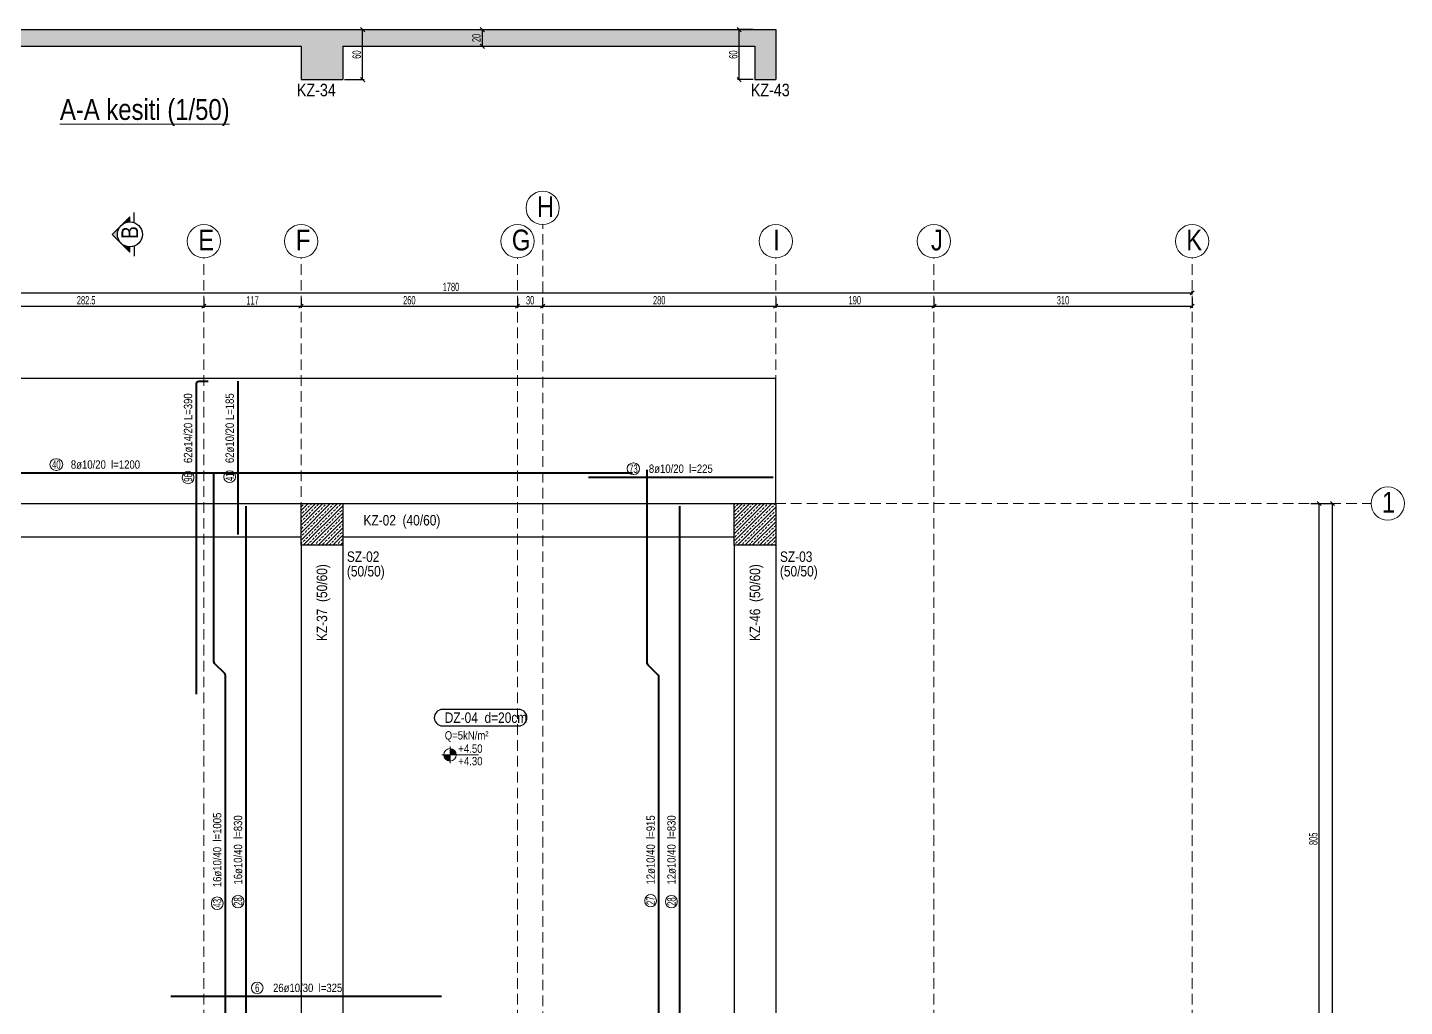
# Model space of a CAD drawing. Header units: millimetres. Extents: x 1615 to 4310, y 554 to 6583.
# Drawn here: x 2653 to 4307, y 5375 to 6550 of the extents above; entities that cross this region are included whole.
import ezdxf
from ezdxf.enums import TextEntityAlignment as Align

# ---------------------------------------------------------------- set-up
doc = ezdxf.new("R2010")
doc.units = ezdxf.units.MM
doc.linetypes.add('DASHED', pattern=[19.05, 12.7, -6.35])
for name, color, linetype, lineweight in [('AKS BALONU (BEYKENT)', 7, 'Continuous', 20), ('AKS CIZGISI (BEYKENT)', 252, 'DASHED', 20), ('AKS NO (BEYKENT)', 3, 'Continuous', 20), ('AKS OLCU (BEYKENT)', 200, 'Continuous', 20), ('DONATI (BEYKENT)', 4, 'Continuous', 40), ('DONATI YAZISI (BEYKENT)', 3, 'Continuous', 20), ('DOSEME ISMI (BEYKENT)', 9, 'Continuous', 20), ('DOSEME PAFTA (BEYKENT)', 3, 'Continuous', 20), ('DOSEME SINIRI (BEYKENT)', 2, 'Continuous', 30), ('KESIT (BEYKENT)', 151, 'Continuous', 25), ('KESIT ISMI (BEYKENT)', 6, 'Continuous', 20), ('KIRIS (BEYKENT)', 2, 'Continuous', 30), ('KIRIS ISMI (BEYKENT)', 40, 'Continuous', 20), ('KOLON (BEYKENT)', 3, 'Continuous', 30), ('KOLON ISMI (BEYKENT)', 91, 'Continuous', 20), ('KOT CIZGI (BEYKENT)', 120, 'Continuous', 20), ('KOT YAZI (BEYKENT)', 7, 'Continuous', 20), ('OLCU (BEYKENT)', 14, 'Continuous', 20), ('POZ BALON (BEYKENT)', 14, 'Continuous', 20), ('POZ NO (BEYKENT)', 2, 'Continuous', 20), ('TARAMA (BEYKENT)', 252, 'Continuous', 20), ('YAZI (BEYKENT)', 140, 'Continuous', 20)]:
    doc.layers.add(name, color=color, linetype=linetype, lineweight=lineweight)
doc.styles.add('DONATI YAZISI (BEYKENT)', font='')
doc.styles.add('DSMOLC-50', font='Bahnschrift Light Condensed', dxfattribs={"width": 0.75, "height": 10})
doc.styles.add('KOT (BEYKENT)', font='')
doc.styles.add('OLC-50', font='Bahnschrift Light Condensed', dxfattribs={"width": 0.75, "height": 10})
doc.styles.add('YAZI (BEYKENT)', font='')
doc.styles.get('DONATI YAZISI (BEYKENT)').set_extended_font_data('Bahnschrift Light Condensed')
doc.styles.get('KOT (BEYKENT)').set_extended_font_data('Bahnschrift Light Condensed')
doc.styles.get('YAZI (BEYKENT)').set_extended_font_data('Bahnschrift Light Condensed')
doc.dimstyles.new('DSMOLC-50', dxfattribs={"dimtxt": 10, "dimasz": 5, "dimexe": 2, "dimexo": 2, "dimgap": 2, "dimtad": 1, "dimdec": 1, "dimrnd": 0.5, "dimzin": 12, "dimdsep": 46, "dimtxsty": 'DSMOLC-50', "dimblk": 'OBLIQUE', "dimblk1": 'OBLIQUE', "dimblk2": 'OBLIQUE', "dimcen": 0, "dimclrt": 7, "dimadec": 0, "dimazin": 0, "dimtfac": 1, "dimtdec": 4, "dimtix": 1, "dimtmove": 2, "dimatfit": 3, "dimfxl": 1, "dimtzin": 0, "dimarcsym": 0})
pattern_1 = [(45, (710.462, 2753.136), (-4.419417, 4.419417), []), (45, (714.881, 2753.136), (-4.419417, 4.419417), [3.125, -1.5625])]

# ---------------------------------------------------------------- blocks, each defined once
blk = doc.blocks.new('_Oblique')
at = {"color": 0, "linetype": 'ByBlock', "lineweight": -2}
blk.add_line((-0.5, -0.5), (0.5, 0.5), dxfattribs=at)
blk = doc.blocks.new('*D114')
at = {"layer": 'AKS OLCU (BEYKENT)', "color": 0, "lineweight": -2, "transparency": 16777216}
for p, q in [((2582.3, 6225.6), (2582.3, 6213.6)), ((2865, 6225.6), (2865, 6213.6)), ((2582.3, 6215.6), (2865, 6215.6))]:
    blk.add_line(p, q, dxfattribs=at)
at = {"layer": 'DEFPOINTS', "color": 0, "transparency": 16777216}
for p in [(2582.3, 6227.6), (2865, 6227.6), (2865, 6215.6)]:
    blk.add_point(p, dxfattribs=at)
at = {"layer": 'AKS OLCU (BEYKENT)', "color": 0, "lineweight": -2, "transparency": 16777216, "xscale": 5, "yscale": 5, "zscale": 5, "rotation": 180}
blk.add_blockref('_Oblique', (2582.3, 6215.6), dxfattribs=at)
at = {"layer": 'AKS OLCU (BEYKENT)', "color": 0, "lineweight": -2, "transparency": 16777216, "xscale": 5, "yscale": 5, "zscale": 5}
blk.add_blockref('_Oblique', (2865, 6215.6), dxfattribs=at)
at = {"layer": 'AKS OLCU (BEYKENT)', "color": 7, "transparency": 16777216, "insert": (2723.6, 6222.7), "char_height": 10, "attachment_point": 5, "style": 'DSMOLC-50'}
blk.add_mtext('282.5', dxfattribs=at)
blk = doc.blocks.new('*D115')
at = {"layer": 'AKS OLCU (BEYKENT)', "color": 0, "lineweight": -2, "transparency": 16777216}
for p, q in [((2865, 6225.6), (2865, 6213.6)), ((2981.7, 6225.6), (2981.7, 6213.6)), ((2865, 6215.6), (2981.7, 6215.6))]:
    blk.add_line(p, q, dxfattribs=at)
at = {"layer": 'DEFPOINTS', "color": 0, "transparency": 16777216}
for p in [(2865, 6227.6), (2981.7, 6227.6), (2981.7, 6215.6)]:
    blk.add_point(p, dxfattribs=at)
at = {"layer": 'AKS OLCU (BEYKENT)', "color": 0, "lineweight": -2, "transparency": 16777216, "xscale": 5, "yscale": 5, "zscale": 5, "rotation": 180}
blk.add_blockref('_Oblique', (2865, 6215.6), dxfattribs=at)
at = {"layer": 'AKS OLCU (BEYKENT)', "color": 0, "lineweight": -2, "transparency": 16777216, "xscale": 5, "yscale": 5, "zscale": 5}
blk.add_blockref('_Oblique', (2981.7, 6215.6), dxfattribs=at)
at = {"layer": 'AKS OLCU (BEYKENT)', "color": 7, "transparency": 16777216, "insert": (2923.4, 6222.6), "char_height": 10, "attachment_point": 5, "style": 'DSMOLC-50'}
blk.add_mtext('117', dxfattribs=at)
blk = doc.blocks.new('*D116')
at = {"layer": 'AKS OLCU (BEYKENT)', "color": 0, "lineweight": -2, "transparency": 16777216}
for p, q in [((2981.7, 6225.6), (2981.7, 6213.6)), ((3241.7, 6225.6), (3241.7, 6213.6)), ((2981.7, 6215.6), (3241.7, 6215.6))]:
    blk.add_line(p, q, dxfattribs=at)
at = {"layer": 'DEFPOINTS', "color": 0, "transparency": 16777216}
for p in [(2981.7, 6227.6), (3241.7, 6227.6), (3241.7, 6215.6)]:
    blk.add_point(p, dxfattribs=at)
at = {"layer": 'AKS OLCU (BEYKENT)', "color": 0, "lineweight": -2, "transparency": 16777216, "xscale": 5, "yscale": 5, "zscale": 5, "rotation": 180}
blk.add_blockref('_Oblique', (2981.7, 6215.6), dxfattribs=at)
at = {"layer": 'AKS OLCU (BEYKENT)', "color": 0, "lineweight": -2, "transparency": 16777216, "xscale": 5, "yscale": 5, "zscale": 5}
blk.add_blockref('_Oblique', (3241.7, 6215.6), dxfattribs=at)
at = {"layer": 'AKS OLCU (BEYKENT)', "color": 7, "transparency": 16777216, "insert": (3111.7, 6222.7), "char_height": 10, "attachment_point": 5, "style": 'DSMOLC-50'}
blk.add_mtext('260', dxfattribs=at)
blk = doc.blocks.new('*D117')
at = {"layer": 'AKS OLCU (BEYKENT)', "color": 0, "lineweight": -2, "transparency": 16777216}
for p, q in [((3241.7, 6225.6), (3241.7, 6213.6)), ((3271.8, 6225.6), (3271.8, 6213.6)), ((3241.7, 6215.6), (3271.8, 6215.6))]:
    blk.add_line(p, q, dxfattribs=at)
at = {"layer": 'DEFPOINTS', "color": 0, "transparency": 16777216}
for p in [(3241.7, 6227.6), (3271.8, 6227.6), (3271.8, 6215.6)]:
    blk.add_point(p, dxfattribs=at)
at = {"layer": 'AKS OLCU (BEYKENT)', "color": 0, "lineweight": -2, "transparency": 16777216, "xscale": 5, "yscale": 5, "zscale": 5, "rotation": 180}
blk.add_blockref('_Oblique', (3241.7, 6215.6), dxfattribs=at)
at = {"layer": 'AKS OLCU (BEYKENT)', "color": 0, "lineweight": -2, "transparency": 16777216, "xscale": 5, "yscale": 5, "zscale": 5}
blk.add_blockref('_Oblique', (3271.8, 6215.6), dxfattribs=at)
at = {"layer": 'AKS OLCU (BEYKENT)', "color": 7, "transparency": 16777216, "insert": (3256.8, 6222.7), "char_height": 10, "attachment_point": 5, "style": 'DSMOLC-50'}
blk.add_mtext('30', dxfattribs=at)
blk = doc.blocks.new('*D118')
at = {"layer": 'AKS OLCU (BEYKENT)', "color": 0, "lineweight": -2, "transparency": 16777216}
for p, q in [((3271.8, 6225.6), (3271.8, 6213.6)), ((3551.7, 6225.6), (3551.7, 6213.6)), ((3271.8, 6215.6), (3551.7, 6215.6))]:
    blk.add_line(p, q, dxfattribs=at)
at = {"layer": 'DEFPOINTS', "color": 0, "transparency": 16777216}
for p in [(3271.8, 6227.6), (3551.7, 6227.6), (3551.7, 6215.6)]:
    blk.add_point(p, dxfattribs=at)
at = {"layer": 'AKS OLCU (BEYKENT)', "color": 0, "lineweight": -2, "transparency": 16777216, "xscale": 5, "yscale": 5, "zscale": 5, "rotation": 180}
blk.add_blockref('_Oblique', (3271.8, 6215.6), dxfattribs=at)
at = {"layer": 'AKS OLCU (BEYKENT)', "color": 0, "lineweight": -2, "transparency": 16777216, "xscale": 5, "yscale": 5, "zscale": 5}
blk.add_blockref('_Oblique', (3551.7, 6215.6), dxfattribs=at)
at = {"layer": 'AKS OLCU (BEYKENT)', "color": 7, "transparency": 16777216, "insert": (3411.8, 6222.7), "char_height": 10, "attachment_point": 5, "style": 'DSMOLC-50'}
blk.add_mtext('280', dxfattribs=at)
blk = doc.blocks.new('*D119')
at = {"layer": 'AKS OLCU (BEYKENT)', "color": 0, "lineweight": -2, "transparency": 16777216}
for p, q in [((3551.7, 6225.6), (3551.7, 6213.6)), ((3741.7, 6225.6), (3741.7, 6213.6)), ((3551.7, 6215.6), (3741.7, 6215.6))]:
    blk.add_line(p, q, dxfattribs=at)
at = {"layer": 'DEFPOINTS', "color": 0, "transparency": 16777216}
for p in [(3551.7, 6227.6), (3741.7, 6227.6), (3741.7, 6215.6)]:
    blk.add_point(p, dxfattribs=at)
at = {"layer": 'AKS OLCU (BEYKENT)', "color": 0, "lineweight": -2, "transparency": 16777216, "xscale": 5, "yscale": 5, "zscale": 5, "rotation": 180}
blk.add_blockref('_Oblique', (3551.7, 6215.6), dxfattribs=at)
at = {"layer": 'AKS OLCU (BEYKENT)', "color": 0, "lineweight": -2, "transparency": 16777216, "xscale": 5, "yscale": 5, "zscale": 5}
blk.add_blockref('_Oblique', (3741.7, 6215.6), dxfattribs=at)
at = {"layer": 'AKS OLCU (BEYKENT)', "color": 7, "transparency": 16777216, "insert": (3646.7, 6222.7), "char_height": 10, "attachment_point": 5, "style": 'DSMOLC-50'}
blk.add_mtext('190', dxfattribs=at)
blk = doc.blocks.new('*D120')
at = {"layer": 'AKS OLCU (BEYKENT)', "color": 0, "lineweight": -2, "transparency": 16777216}
for p, q in [((3741.7, 6225.6), (3741.7, 6213.6)), ((4051.7, 6225.6), (4051.7, 6213.6)), ((3741.7, 6215.6), (4051.7, 6215.6))]:
    blk.add_line(p, q, dxfattribs=at)
at = {"layer": 'DEFPOINTS', "color": 0, "transparency": 16777216}
for p in [(3741.7, 6227.6), (4051.7, 6227.6), (4051.7, 6215.6)]:
    blk.add_point(p, dxfattribs=at)
at = {"layer": 'AKS OLCU (BEYKENT)', "color": 0, "lineweight": -2, "transparency": 16777216, "xscale": 5, "yscale": 5, "zscale": 5, "rotation": 180}
blk.add_blockref('_Oblique', (3741.7, 6215.6), dxfattribs=at)
at = {"layer": 'AKS OLCU (BEYKENT)', "color": 0, "lineweight": -2, "transparency": 16777216, "xscale": 5, "yscale": 5, "zscale": 5}
blk.add_blockref('_Oblique', (4051.7, 6215.6), dxfattribs=at)
at = {"layer": 'AKS OLCU (BEYKENT)', "color": 7, "transparency": 16777216, "insert": (3896.7, 6222.7), "char_height": 10, "attachment_point": 5, "style": 'DSMOLC-50'}
blk.add_mtext('310', dxfattribs=at)
blk = doc.blocks.new('*D121')
at = {"layer": 'AKS OLCU (BEYKENT)', "color": 0, "lineweight": -2, "transparency": 16777216}
for p, q in [((2271.7, 6229.6), (2271.7, 6233.6)), ((2271.7, 6231.6), (4051.7, 6231.6)), ((4051.7, 6229.6), (4051.7, 6233.6))]:
    blk.add_line(p, q, dxfattribs=at)
at = {"layer": 'DEFPOINTS', "color": 0, "transparency": 16777216}
for p in [(2271.7, 6227.6), (4051.7, 6231.6), (4051.7, 6227.6)]:
    blk.add_point(p, dxfattribs=at)
at = {"layer": 'AKS OLCU (BEYKENT)', "color": 0, "lineweight": -2, "transparency": 16777216, "xscale": 5, "yscale": 5, "zscale": 5, "rotation": 180}
blk.add_blockref('_Oblique', (2271.7, 6231.6), dxfattribs=at)
at = {"layer": 'AKS OLCU (BEYKENT)', "color": 0, "lineweight": -2, "transparency": 16777216, "xscale": 5, "yscale": 5, "zscale": 5}
blk.add_blockref('_Oblique', (4051.7, 6231.6), dxfattribs=at)
at = {"layer": 'AKS OLCU (BEYKENT)', "color": 7, "transparency": 16777216, "insert": (3161.7, 6238.7), "char_height": 10, "attachment_point": 5, "style": 'DSMOLC-50'}
blk.add_mtext('1780', dxfattribs=at)
blk = doc.blocks.new('*D131')
at = {"layer": 'AKS OLCU (BEYKENT)', "color": 0, "lineweight": -2, "transparency": 16777216}
for p, q in [((4194.4, 5978.6), (4206.4, 5978.6)), ((4204.4, 5173.6), (4204.4, 5978.6)), ((4194.4, 5173.6), (4206.4, 5173.6))]:
    blk.add_line(p, q, dxfattribs=at)
at = {"layer": 'DEFPOINTS', "color": 0, "transparency": 16777216}
for p in [(4192.4, 5978.6), (4204.4, 5978.6), (4192.4, 5173.6)]:
    blk.add_point(p, dxfattribs=at)
at = {"layer": 'AKS OLCU (BEYKENT)', "color": 0, "lineweight": -2, "transparency": 16777216, "xscale": 5, "yscale": 5, "zscale": 5}
for p, rotation in [((4204.4, 5978.6), 90), ((4204.4, 5173.6), 270)]:
    blk.add_blockref('_Oblique', p, dxfattribs=dict(at, rotation=rotation))
at = {"layer": 'AKS OLCU (BEYKENT)', "color": 7, "transparency": 16777216, "insert": (4197.3, 5576.1), "char_height": 10, "attachment_point": 5, "rotation": 90, "style": 'DSMOLC-50'}
blk.add_mtext('805', dxfattribs=at)
blk = doc.blocks.new('*D132')
at = {"layer": 'AKS OLCU (BEYKENT)', "color": 0, "lineweight": -2, "transparency": 16777216}
for p, q in [((4194.4, 5978.6), (4222.4, 5978.6)), ((4220.4, 983.6), (4220.4, 5978.6)), ((4194.4, 983.6), (4222.4, 983.6))]:
    blk.add_line(p, q, dxfattribs=at)
at = {"layer": 'DEFPOINTS', "color": 0, "transparency": 16777216}
for p in [(4192.4, 5978.6), (4220.4, 5978.6), (4192.4, 983.6)]:
    blk.add_point(p, dxfattribs=at)
at = {"layer": 'AKS OLCU (BEYKENT)', "color": 0, "lineweight": -2, "transparency": 16777216, "xscale": 5, "yscale": 5, "zscale": 5}
for p, rotation in [((4220.4, 5978.6), 90), ((4220.4, 983.6), 270)]:
    blk.add_blockref('_Oblique', p, dxfattribs=dict(at, rotation=rotation))
at = {"layer": 'AKS OLCU (BEYKENT)', "color": 7, "transparency": 16777216, "insert": (4213.3, 3481.1), "char_height": 10, "attachment_point": 5, "rotation": 90, "style": 'DSMOLC-50'}
blk.add_mtext('4995', dxfattribs=at)
blk = doc.blocks.new('*D91')
at = {"layer": 'DEFPOINTS', "color": 0, "transparency": 16777216}
for p in [(3031.7, 6547.7), (3055.6, 6547.7), (3031.7, 6487.7)]:
    blk.add_point(p, dxfattribs=at)
at = {"layer": 'OLCU (BEYKENT)', "color": 0, "lineweight": -2, "transparency": 16777216}
for p, q in [((3033.7, 6547.7), (3057.6, 6547.7)), ((3055.6, 6487.7), (3055.6, 6547.7)), ((3033.7, 6487.7), (3057.6, 6487.7))]:
    blk.add_line(p, q, dxfattribs=at)
at = {"layer": 'OLCU (BEYKENT)', "color": 0, "lineweight": -2, "transparency": 16777216, "xscale": 5, "yscale": 5, "zscale": 5}
for p, rotation in [((3055.6, 6547.7), 90), ((3055.6, 6487.7), 270)]:
    blk.add_blockref('_Oblique', p, dxfattribs=dict(at, rotation=rotation))
at = {"layer": 'OLCU (BEYKENT)', "color": 7, "lineweight": -3, "transparency": 16777216, "insert": (3048.5, 6517.7), "char_height": 10, "attachment_point": 5, "rotation": 90, "style": 'OLC-50'}
blk.add_mtext('60', dxfattribs=at)
blk = doc.blocks.new('*D92')
at = {"layer": 'DEFPOINTS', "color": 0, "transparency": 16777216}
for p in [(3183.4, 6547.7), (3199.4, 6547.7), (3183.4, 6527.7)]:
    blk.add_point(p, dxfattribs=at)
at = {"layer": 'OLCU (BEYKENT)', "color": 0, "lineweight": -2, "transparency": 16777216}
for p, q in [((3185.4, 6547.7), (3201.4, 6547.7)), ((3199.4, 6527.7), (3199.4, 6547.7)), ((3185.4, 6527.7), (3201.4, 6527.7))]:
    blk.add_line(p, q, dxfattribs=at)
at = {"layer": 'OLCU (BEYKENT)', "color": 0, "lineweight": -2, "transparency": 16777216, "xscale": 5, "yscale": 5, "zscale": 5}
for p, rotation in [((3199.4, 6547.7), 90), ((3199.4, 6527.7), 270)]:
    blk.add_blockref('_Oblique', p, dxfattribs=dict(at, rotation=rotation))
at = {"layer": 'OLCU (BEYKENT)', "color": 7, "lineweight": -3, "transparency": 16777216, "insert": (3192.3, 6537.7), "char_height": 10, "attachment_point": 5, "rotation": 90, "style": 'OLC-50'}
blk.add_mtext('20', dxfattribs=at)
blk = doc.blocks.new('*D93')
at = {"layer": 'DEFPOINTS', "color": 0, "transparency": 16777216}
for p in [(3507.9, 6547.7), (3526.7, 6547.7), (3526.7, 6487.7)]:
    blk.add_point(p, dxfattribs=at)
at = {"layer": 'OLCU (BEYKENT)', "color": 0, "lineweight": -2, "transparency": 16777216}
for p, q in [((3524.7, 6547.7), (3505.9, 6547.7)), ((3507.9, 6487.7), (3507.9, 6547.7)), ((3524.7, 6487.7), (3505.9, 6487.7))]:
    blk.add_line(p, q, dxfattribs=at)
at = {"layer": 'OLCU (BEYKENT)', "color": 0, "lineweight": -2, "transparency": 16777216, "xscale": 5, "yscale": 5, "zscale": 5}
for p, rotation in [((3507.9, 6547.7), 90), ((3507.9, 6487.7), 270)]:
    blk.add_blockref('_Oblique', p, dxfattribs=dict(at, rotation=rotation))
at = {"layer": 'OLCU (BEYKENT)', "color": 7, "lineweight": -3, "transparency": 16777216, "insert": (3500.8, 6517.7), "char_height": 10, "attachment_point": 5, "rotation": 90, "style": 'OLC-50'}
blk.add_mtext('60', dxfattribs=at)

msp = doc.modelspace()

# ---------------------------------------------------------------- hatches: boundary and pattern name
at = {"layer": 'KESIT (BEYKENT)', "lineweight": -3}
h = msp.add_hatch(color=256, dxfattribs=at)
h.dxf.hatch_style = 1
h.paths.add_polyline_path([(2776.15, 6323.06), (2765.55, 6312.45, -0.1989124), (2776.15, 6316.85)])
h = msp.add_hatch(color=256, dxfattribs=at)
h.dxf.hatch_style = 1
h.paths.add_polyline_path([(2765.55, 6312.45), (2754.94, 6301.85), (2765.55, 6291.24, -0.1989124), (2761.15, 6301.85, -0.1989124)])
h = msp.add_hatch(color=256, dxfattribs=at)
h.dxf.hatch_style = 1
h.paths.add_polyline_path([(2776.15, 6286.85, -0.1989124), (2765.55, 6291.24), (2776.15, 6280.64)])
at = {"layer": 'KOT CIZGI (BEYKENT)'}
h = msp.add_hatch(color=256, dxfattribs=at)
h.dxf.hatch_style = 1
h.paths.add_polyline_path([(3160.59, 5676.82), (3153.09, 5676.82, 0.4142136), (3160.59, 5669.32)])
h = msp.add_hatch(color=256, dxfattribs=at)
h.dxf.hatch_style = 1
h.paths.add_polyline_path([(3160.59, 5684.32), (3160.59, 5676.82), (3168.09, 5676.82, 0.4142136)])
at = {"layer": 'TARAMA (BEYKENT)', "lineweight": -3}
h = msp.add_hatch(dxfattribs=at)
h.set_pattern_fill('ANSI33', color=256)
h.set_pattern_definition([(45, (710.462, 2603.175), (-4.490128, 4.490128), []), (45, (714.952, 2603.175), (-4.490128, 4.490128), [3.175, -1.5875])])
h.paths.add_polyline_path([(3551.8, 6547.72), (2126.74, 6547.72), (2126.74, 6527.72), (2271.74, 6527.72), (2271.74, 6487.72), (2301.74, 6487.72), (2301.74, 6527.72), (2981.64, 6527.72), (2981.64, 6487.72), (3031.67, 6487.72), (3031.67, 6527.72), (3526.74, 6527.72), (3526.74, 6487.72), (3551.8, 6487.72)])
at = {"layer": 'TARAMA (BEYKENT)'}
h = msp.add_hatch(dxfattribs=at)
h.set_pattern_fill('ANSI33', color=256, style=0, pattern_type=0)
h.set_pattern_definition(pattern_1)
h.paths.add_polyline_path([(2981.74, 5978.6), (3031.74, 5978.6), (3031.74, 5928.6), (2981.74, 5928.6)], flags=0)
h = msp.add_hatch(dxfattribs=at)
h.set_pattern_fill('ANSI33', color=256, style=0, pattern_type=0)
h.set_pattern_definition(pattern_1)
h.paths.add_polyline_path([(3501.74, 5978.6), (3551.74, 5978.6), (3551.74, 5928.6), (3501.74, 5928.6)], flags=0)

# ---------------------------------------------------------------- linework, layer by layer
at = {"layer": 'AKS BALONU (BEYKENT)'}
for centre in [(3271.84, 6333.6), (2864.98, 6293.6), (2981.74, 6293.6), (3241.74, 6293.6), (3551.74, 6293.6), (3741.74, 6293.6), (4051.74, 6293.6), (4286.74, 5978.6)]:
    msp.add_circle(centre, 20, dxfattribs=at)
at = {"layer": 'AKS CIZGISI (BEYKENT)'}
for p, q in [((3271.84, 593.6), (3271.84, 6313.6)), ((2864.98, 633.6), (2864.98, 6273.6)), ((2981.74, 633.6), (2981.74, 6273.6)), ((3241.74, 633.6), (3241.74, 6273.6)), ((3551.74, 633.6), (3551.74, 6273.6)), ((3741.74, 633.6), (3741.74, 6273.6)), ((4051.74, 633.6), (4051.74, 6273.6)), ((1931.74, 5978.6), (4266.74, 5978.6))]:
    msp.add_line(p, q, dxfattribs=at)
at = {"layer": 'DONATI (BEYKENT)'}
for points in [[(2855.97, 5749.6), (2855.97, 6122.6, -0.4142136), (2858.97, 6125.6), (2869.97, 6125.6)], [(3423.48, 5146.6), (3400.48, 5146.6, -0.4142136), (3397.48, 5149.6), (3397.48, 5325.36, -0.1989124), (3398.35, 5327.48), (3410.6, 5339.72, 0.1989124), (3411.48, 5341.84), (3411.48, 5770.36, 0.1989124), (3410.6, 5772.48), (3398.35, 5784.72, -0.1989124), (3397.48, 5786.84), (3397.48, 6019)], [(2876.97, 5023.03), (2876.97, 5333.36, -0.1989124), (2877.85, 5335.48), (2890.1, 5347.72, 0.1989124), (2890.97, 5349.84), (2890.97, 5772.36, 0.1989124), (2890.1, 5774.48), (2877.85, 5786.72, -0.1989124), (2876.97, 5788.84), (2876.97, 6016.43)]]:
    msp.add_lwpolyline(points, format="xyb", dxfattribs=at)
for points in [[(2905.97, 5941.6), (2905.97, 6125.6)], [(2179.74, 6015.47), (3379.74, 6015.47)], [(3326.74, 6010.47), (3548.74, 6010.47)], [(2915.97, 5146.6), (2915.97, 5975.6)], [(3436.48, 5146.6), (3436.48, 5975.6)], [(2825.49, 5387.05), (3150.49, 5387.05)]]:
    msp.add_lwpolyline(points, dxfattribs=at)
at = {"layer": 'DOSEME PAFTA (BEYKENT)', "lineweight": -3}
msp.add_lwpolyline([(3151.6, 5711.61), (3243.1, 5711.61, 1), (3243.1, 5731.4), (3151.6, 5731.4, 1)], format="xyb", close=True, dxfattribs=at)
at = {"layer": 'DOSEME SINIRI (BEYKENT)'}
for p, q in [((2126.74, 6547.72), (3551.8, 6547.72)), ((3551.8, 6547.72), (3551.8, 6487.72)), ((2301.74, 6527.72), (2981.64, 6527.72)), ((2981.64, 6527.72), (2981.64, 6487.72)), ((3031.67, 6527.72), (3031.67, 6487.72)), ((3031.67, 6527.72), (3526.74, 6527.72)), ((3526.74, 6527.72), (3526.74, 6487.72)), ((2981.64, 6487.72), (3031.67, 6487.72)), ((3526.74, 6487.72), (3551.8, 6487.72))]:
    msp.add_line(p, q, dxfattribs=at)
msp.add_lwpolyline([(3551.74, 5978.6), (3551.74, 6128.6), (2176.74, 6128.6), (2176.74, 5193.6), (2126.74, 5193.6), (2126.74, 3648.6), (2227.72, 3648.6), (2227.72, 2615.76), (2450.24, 2095.98), (2748.16, 1643.24), (3217.91, 1136.46), (3723.67, 813.6), (4051.74, 813.6), (4051.74, 983.6)], dxfattribs=at)
at = {"layer": 'KESIT (BEYKENT)', "lineweight": -3, "flags": 128}
for points in [[(2776.15, 6316.85), (2776.15, 6323.06), (2754.94, 6301.85), (2776.15, 6280.64), (2776.15, 6286.85)], [(2781.15, 6315.99), (2781.15, 6328.06)], [(2781.15, 6287.71), (2781.15, 6275.64)]]:
    msp.add_lwpolyline(points, dxfattribs=at)
at = {"layer": 'KESIT (BEYKENT)', "lineweight": -3}
msp.add_circle((2776.15, 6301.85), 15, dxfattribs=at)
at = {"layer": 'KIRIS (BEYKENT)'}
for p, q in [((2361.64, 5978.6), (2981.64, 5978.6)), ((3031.64, 5978.6), (3501.84, 5978.6)), ((2361.64, 5938.6), (2981.64, 5938.6)), ((3031.64, 5938.6), (3501.84, 5938.6)), ((2981.64, 5928.7), (2981.74, 5193.6)), ((3031.74, 5928.7), (3031.74, 5193.6)), ((3501.84, 5928.7), (3501.74, 5173.7)), ((3551.74, 5928.7), (3551.84, 5173.7))]:
    msp.add_line(p, q, dxfattribs=at)
at = {"layer": 'KOLON (BEYKENT)'}
for points in [[(2981.74, 5978.6), (3031.74, 5978.6), (3031.74, 5928.6), (2981.74, 5928.6)], [(3501.74, 5978.6), (3551.74, 5978.6), (3551.74, 5928.6), (3501.74, 5928.6)]]:
    msp.add_lwpolyline(points, close=True, dxfattribs=at)
at = {"layer": 'KOT CIZGI (BEYKENT)'}
for p, q in [((3150.59, 5676.82), (3194.61, 5676.82)), ((3160.59, 5686.82), (3160.59, 5666.82))]:
    msp.add_line(p, q, dxfattribs=at)
msp.add_circle((3160.59, 5676.82), 7.5, dxfattribs=at)
at = {"layer": 'POZ BALON (BEYKENT)'}
for p, q in [((2687.14, 6032.47), (2688.46, 6032.47)), ((3380.33, 6027.47), (3381.26, 6027.47)), ((2687.14, 6018.47), (2688.46, 6018.47)), ((2838.97, 6009.44), (2838.97, 6010.36)), ((2852.97, 6009.44), (2852.97, 6010.36)), ((2888.97, 6010.72), (2888.97, 6010.88)), ((2902.97, 6010.72), (2902.97, 6010.88)), ((3380.33, 6013.47), (3381.26, 6013.47)), ((2873.97, 5498.08), (2873.97, 5499.3)), ((2887.97, 5498.08), (2887.97, 5499.3)), ((2898.97, 5500.15), (2898.97, 5501.23)), ((2912.97, 5500.15), (2912.97, 5501.23)), ((3394.48, 5501.3), (3394.48, 5502.14)), ((3408.48, 5501.3), (3408.48, 5502.14)), ((3419.48, 5500.05), (3419.48, 5501.13)), ((3433.48, 5500.05), (3433.48, 5501.13))]:
    msp.add_line(p, q, dxfattribs=at)
msp.add_circle((2929.03, 5397.05), 7, dxfattribs=at)
for centre, start, end in [((2687.14, 6025.47), 90, 270), ((2688.46, 6025.47), 270, 90), ((3380.33, 6020.47), 90, 270), ((3381.26, 6020.47), 270, 90), ((2845.97, 6010.36), 0, 180), ((2845.97, 6009.44), 180, 0), ((2895.97, 6010.88), 0, 180), ((2895.97, 6010.72), 180, 0), ((2880.97, 5499.3), 0, 180), ((2905.97, 5501.23), 0, 180), ((3401.48, 5502.14), 0, 180), ((3426.48, 5501.13), 0, 180), ((2880.97, 5498.08), 180, 0), ((2905.97, 5500.15), 180, 0), ((3401.48, 5501.3), 180, 0), ((3426.48, 5500.05), 180, 0)]:
    msp.add_arc(centre, 7, start, end, dxfattribs=at)

# ---------------------------------------------------------------- texts
at = {"layer": 'AKS NO (BEYKENT)', "style": 'YAZI (BEYKENT)'}
for s, p in [('H', (3264.9, 6322.6)), ('E', (2858.19, 6282.6)), ('F', (2975.43, 6282.6)), ('G', (3234.8, 6282.6)), ('I', (3548.65, 6282.6)), ('J', (3738.18, 6282.6)), ('K', (4044.77, 6282.6)), ('1', (4279.64, 5967.6))]:
    msp.add_text(s, height=25, dxfattribs=at).set_placement(p)
at = {"layer": 'DONATI YAZISI (BEYKENT)', "style": 'DONATI YAZISI (BEYKENT)'}
for s, p in [('62ø14/20 L=390', (2845.97, 6069.09)), ('62ø10/20 L=185', (2895.97, 6069.09)), (' 16ø10/40  l=1005', (2880.97, 5561.1)), (' 16ø10/40  l=830', (2905.97, 5561.1)), (' 12ø10/40  l=915', (3401.48, 5561.1)), (' 12ø10/40  l=830', (3426.48, 5561.1))]:
    msp.add_text(s, height=10, rotation=90, dxfattribs=at).set_placement(p, align=Align.MIDDLE_CENTER)
for s, p in [('8ø10/20  l=1200', (2746.8, 6025.47)), ('8ø10/20  l=225', (3437.74, 6020.47)), (' 26ø10/30  l=325', (2987.99, 5397.05))]:
    msp.add_text(s, height=10, dxfattribs=at).set_placement(p, align=Align.MIDDLE_CENTER)
at = {"layer": 'DOSEME ISMI (BEYKENT)', "style": 'YAZI (BEYKENT)'}
msp.add_text('DZ-04  d=20cm', height=12.5, dxfattribs=at).set_placement((3154.24, 5715.27))
at = {"layer": 'KESIT ISMI (BEYKENT)', "style": 'YAZI (BEYKENT)'}
msp.add_text('%%UA-A kesiti (1/50)', height=25, dxfattribs=at).set_placement((2692.2, 6439.32))
msp.add_text('B', height=20, rotation=90, dxfattribs=at).set_placement((2786.03, 6296.39))
at = {"layer": 'KIRIS ISMI (BEYKENT)', "style": 'YAZI (BEYKENT)'}
for s, height, p in [('KZ-34', 15, (2976.64, 6467.72)), ('KZ-43', 15, (3521.74, 6467.72)), ('KZ-02  (40/60)', 12.5, (3056.64, 5952.35))]:
    msp.add_text(s, height=height, dxfattribs=at).set_placement(p)
for s, p in [('KZ-37  (50/60)', (3013, 5813.49)), ('KZ-46  (50/60)', (3533, 5813.46))]:
    msp.add_text(s, height=12.5, rotation=90, dxfattribs=at).set_placement(p)
at = {"layer": 'KOLON ISMI (BEYKENT)', "style": 'YAZI (BEYKENT)'}
for s, p in [('SZ-02', (3036.74, 5908.6)), ('SZ-03', (3556.74, 5908.6)), ('(50/50)', (3036.74, 5891.1)), ('(50/50)', (3556.74, 5891.1))]:
    msp.add_text(s, height=12.5, dxfattribs=at).set_placement(p)
at = {"layer": 'KOT YAZI (BEYKENT)', "style": 'KOT (BEYKENT)'}
for s, p in [('+4.50', (3170.59, 5679.32)), ('+4.30', (3170.59, 5664.32))]:
    msp.add_text(s, height=10, dxfattribs=at).set_placement(p)
at = {"layer": 'POZ NO (BEYKENT)', "style": 'YAZI (BEYKENT)', "width": 0.8}
for s, p in [('40', (2687.8, 6025.47)), ('73', (3380.79, 6020.47)), ('6', (2929.03, 5397.05))]:
    msp.add_text(s, height=10, dxfattribs=at).set_placement(p, align=Align.MIDDLE_CENTER)
for s, p in [('96', (2845.97, 6009.9)), ('41', (2895.97, 6010.8)), ('27', (3401.48, 5501.72)), ('43', (2880.97, 5498.69)), ('28', (2905.97, 5500.69)), ('28', (3426.48, 5500.59))]:
    msp.add_text(s, height=10, rotation=90, dxfattribs=at).set_placement(p, align=Align.MIDDLE_CENTER)
at = {"layer": 'YAZI (BEYKENT)', "style": 'YAZI (BEYKENT)'}
msp.add_text('Q=5kN/m²', height=10, dxfattribs=at).set_placement((3154.24, 5695.27))

# ---------------------------------------------------------------- dimensions: what is measured, and where the dimension line sits
at = {"layer": 'AKS OLCU (BEYKENT)'}
for base, p1, p2, picture, middle in [((4051.74, 6231.57), (2271.74, 6227.57), (4051.74, 6227.57), '*D121', (3161.74, 6238.67)), ((2864.98, 6215.57), (2582.32, 6227.57), (2864.98, 6227.57), '*D114', (2723.65, 6222.67)), ((2981.74, 6215.57), (2864.98, 6227.57), (2981.74, 6227.57), '*D115', (2923.36, 6222.57)), ((3241.74, 6215.57), (2981.74, 6227.57), (3241.74, 6227.57), '*D116', (3111.74, 6222.67)), ((3271.84, 6215.57), (3241.74, 6227.57), (3271.84, 6227.57), '*D117', (3256.79, 6222.67)), ((3551.74, 6215.57), (3271.84, 6227.57), (3551.74, 6227.57), '*D118', (3411.79, 6222.67)), ((3741.74, 6215.57), (3551.74, 6227.57), (3741.74, 6227.57), '*D119', (3646.74, 6222.67)), ((4051.74, 6215.57), (3741.74, 6227.57), (4051.74, 6227.57), '*D120', (3896.74, 6222.67))]:
    dim = msp.add_linear_dim(base=base, p1=p1, p2=p2, dimstyle='DSMOLC-50', dxfattribs=at)
    dim.commit()
    dim.dimension.update_dxf_attribs({"geometry": picture, "text_midpoint": middle})
for base, p1, picture, middle in [((4204.42, 5978.6), (4192.42, 5173.6), '*D131', (4197.31, 5576.1)), ((4220.42, 5978.6), (4192.42, 983.6), '*D132', (4213.31, 3481.1))]:
    dim = msp.add_linear_dim(base=base, p1=p1, p2=(4192.42, 5978.6), angle=90, dimstyle='DSMOLC-50', dxfattribs=at)
    dim.commit()
    dim.dimension.update_dxf_attribs({"geometry": picture, "text_midpoint": middle})
at = {"layer": 'OLCU (BEYKENT)', "lineweight": -3}
for base, p1, p2, picture, middle in [((3055.58, 6547.72), (3031.67, 6487.72), (3031.67, 6547.72), '*D91', (3048.48, 6517.72)), ((3199.38, 6547.72), (3183.37, 6527.72), (3183.37, 6547.72), '*D92', (3192.27, 6537.72)), ((3507.92, 6547.72), (3526.74, 6487.72), (3526.74, 6547.72), '*D93', (3500.81, 6517.72))]:
    dim = msp.add_linear_dim(base=base, p1=p1, p2=p2, angle=90, dimstyle='DSMOLC-50', override={"dimtxsty": 'OLC-50'}, dxfattribs=at)
    dim.commit()
    dim.dimension.update_dxf_attribs({"geometry": picture, "text_midpoint": middle})

doc.saveas('drawing.dxf')
